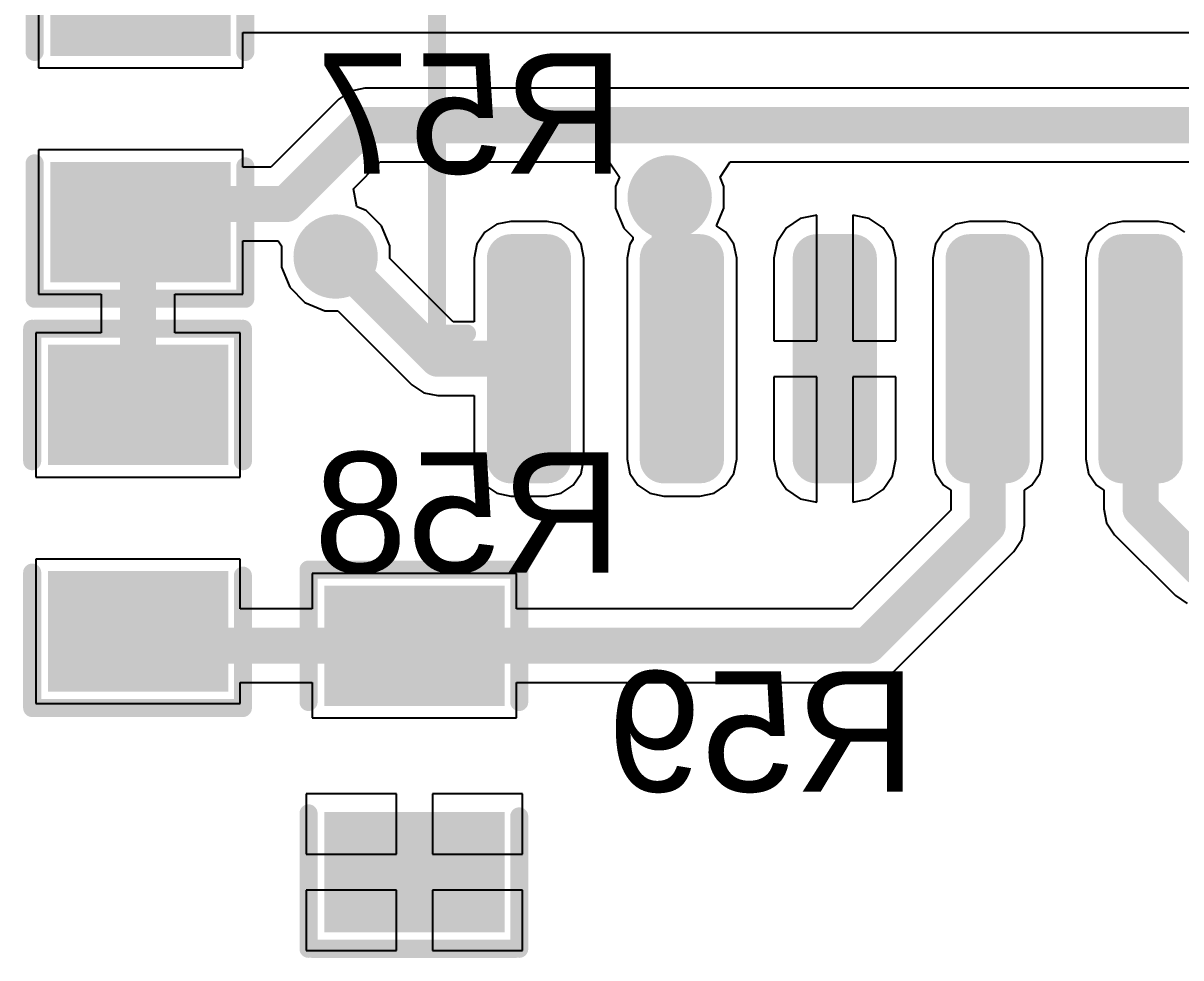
# Model space of a CAD drawing. Header units: millimetres. Extents: x 95 to 305, y 96 to 295.
# Drawn here: x 172.83 to 182.45, y 111.46 to 119.23 of the extents above; entities that cross this region are included whole.
import ezdxf

# ---------------------------------------------------------------- set-up
doc = ezdxf.new("R2010")
doc.units = ezdxf.units.MM
for name, color, linetype in [('BottomLayer', 5, 'Continuous'), ('BottomOverlay', 54, 'Continuous'), ('BottomPaste', 16, 'Continuous'), ('BottomSolder', 6, 'Continuous'), ('ViaHoleLayer', 16, 'Continuous')]:
    doc.layers.add(name, color=color, linetype=linetype)
doc.styles.add('Arial', font='', dxfattribs={"height": 0.2})
doc.styles.get('Arial').set_extended_font_data('Arial')

# ---------------------------------------------------------------- blocks, each defined once
blk = doc.blocks.new('SOIC_14_B_59')
at = {"layer": 'BottomLayer'}
h = blk.add_hatch(color=5, dxfattribs=at)
edge = h.paths.add_edge_path()
edge.add_arc((1.674, 1.426), 0.15, 90, 180)
edge.add_line((1.524, 1.426), (1.524, 1.126))
edge.add_arc((1.674, 1.126), 0.15, 180, 270)
edge.add_line((1.674, 0.976), (3.344, 0.976))
edge.add_arc((3.344, 1.126), 0.15, 270, 360)
edge.add_line((3.494, 1.126), (3.494, 1.426))
edge.add_arc((3.344, 1.426), 0.15, 0, 90)
edge.add_line((3.344, 1.576), (1.674, 1.576))
h = blk.add_hatch(color=5, dxfattribs=at)
edge = h.paths.add_edge_path()
edge.add_arc((1.674, 0.156), 0.15, 90, 180)
edge.add_line((1.524, 0.156), (1.524, -0.144))
edge.add_arc((1.674, -0.144), 0.15, 180, 270)
edge.add_line((1.674, -0.294), (3.344, -0.294))
edge.add_arc((3.344, -0.144), 0.15, 270, 360)
edge.add_line((3.494, -0.144), (3.494, 0.156))
edge.add_arc((3.344, 0.156), 0.15, 0, 90)
edge.add_line((3.344, 0.306), (1.674, 0.306))
h = blk.add_hatch(color=5, dxfattribs=at)
edge = h.paths.add_edge_path()
edge.add_arc((1.674, -1.114), 0.15, 90, 180)
edge.add_line((1.524, -1.114), (1.524, -1.414))
edge.add_arc((1.674, -1.414), 0.15, 180, 270)
edge.add_line((1.674, -1.564), (3.344, -1.564))
edge.add_arc((3.344, -1.414), 0.15, 270, 360)
edge.add_line((3.494, -1.414), (3.494, -1.114))
edge.add_arc((3.344, -1.114), 0.15, 0, 90)
edge.add_line((3.344, -0.964), (1.674, -0.964))
h = blk.add_hatch(color=5, dxfattribs=at)
edge = h.paths.add_edge_path()
edge.add_arc((1.674, -2.384), 0.15, 90, 180)
edge.add_line((1.524, -2.384), (1.524, -2.684))
edge.add_arc((1.674, -2.684), 0.15, 180, 270)
edge.add_line((1.674, -2.834), (3.344, -2.834))
edge.add_arc((3.344, -2.684), 0.15, 270, 360)
edge.add_line((3.494, -2.684), (3.494, -2.384))
edge.add_arc((3.344, -2.384), 0.15, 0, 90)
edge.add_line((3.344, -2.234), (1.674, -2.234))
h = blk.add_hatch(color=5, dxfattribs=at)
edge = h.paths.add_edge_path()
edge.add_arc((1.674, -3.654), 0.15, 90, 180)
edge.add_line((1.524, -3.654), (1.524, -3.954))
edge.add_arc((1.674, -3.954), 0.15, 180, 270)
edge.add_line((1.674, -4.104), (3.344, -4.104))
edge.add_arc((3.344, -3.954), 0.15, 270, 360)
edge.add_line((3.494, -3.954), (3.494, -3.654))
edge.add_arc((3.344, -3.654), 0.15, 0, 90)
edge.add_line((3.344, -3.504), (1.674, -3.504))
at = {"layer": 'BottomPaste'}
h = blk.add_hatch(color=16, dxfattribs=at)
edge = h.paths.add_edge_path()
edge.add_arc((1.674, 1.426), 0.15, 90, 180)
edge.add_line((1.524, 1.426), (1.524, 1.126))
edge.add_arc((1.674, 1.126), 0.15, 180, 270)
edge.add_line((1.674, 0.976), (3.344, 0.976))
edge.add_arc((3.344, 1.126), 0.15, 270, 360)
edge.add_line((3.494, 1.126), (3.494, 1.426))
edge.add_arc((3.344, 1.426), 0.15, 0, 90)
edge.add_line((3.344, 1.576), (1.674, 1.576))
h = blk.add_hatch(color=16, dxfattribs=at)
edge = h.paths.add_edge_path()
edge.add_arc((1.674, 0.156), 0.15, 90, 180)
edge.add_line((1.524, 0.156), (1.524, -0.144))
edge.add_arc((1.674, -0.144), 0.15, 180, 270)
edge.add_line((1.674, -0.294), (3.344, -0.294))
edge.add_arc((3.344, -0.144), 0.15, 270, 360)
edge.add_line((3.494, -0.144), (3.494, 0.156))
edge.add_arc((3.344, 0.156), 0.15, 0, 90)
edge.add_line((3.344, 0.306), (1.674, 0.306))
h = blk.add_hatch(color=16, dxfattribs=at)
edge = h.paths.add_edge_path()
edge.add_arc((1.674, -1.114), 0.15, 90, 180)
edge.add_line((1.524, -1.114), (1.524, -1.414))
edge.add_arc((1.674, -1.414), 0.15, 180, 270)
edge.add_line((1.674, -1.564), (3.344, -1.564))
edge.add_arc((3.344, -1.414), 0.15, 270, 360)
edge.add_line((3.494, -1.414), (3.494, -1.114))
edge.add_arc((3.344, -1.114), 0.15, 0, 90)
edge.add_line((3.344, -0.964), (1.674, -0.964))
h = blk.add_hatch(color=16, dxfattribs=at)
edge = h.paths.add_edge_path()
edge.add_arc((1.674, -2.384), 0.15, 90, 180)
edge.add_line((1.524, -2.384), (1.524, -2.684))
edge.add_arc((1.674, -2.684), 0.15, 180, 270)
edge.add_line((1.674, -2.834), (3.344, -2.834))
edge.add_arc((3.344, -2.684), 0.15, 270, 360)
edge.add_line((3.494, -2.684), (3.494, -2.384))
edge.add_arc((3.344, -2.384), 0.15, 0, 90)
edge.add_line((3.344, -2.234), (1.674, -2.234))
h = blk.add_hatch(color=16, dxfattribs=at)
edge = h.paths.add_edge_path()
edge.add_arc((1.674, -3.654), 0.15, 90, 180)
edge.add_line((1.524, -3.654), (1.524, -3.954))
edge.add_arc((1.674, -3.954), 0.15, 180, 270)
edge.add_line((1.674, -4.104), (3.344, -4.104))
edge.add_arc((3.344, -3.954), 0.15, 270, 360)
edge.add_line((3.494, -3.954), (3.494, -3.654))
edge.add_arc((3.344, -3.654), 0.15, 0, 90)
edge.add_line((3.344, -3.504), (1.674, -3.504))
at = {"layer": 'BottomSolder'}
h = blk.add_hatch(color=6, dxfattribs=at)
edge = h.paths.add_edge_path()
edge.add_arc((1.674, 1.426), 0.2, 90, 180)
edge.add_line((1.474, 1.426), (1.474, 1.126))
edge.add_arc((1.674, 1.126), 0.2, 180, 270)
edge.add_line((1.674, 0.926), (3.344, 0.926))
edge.add_arc((3.344, 1.126), 0.2, 270, 360)
edge.add_line((3.544, 1.126), (3.544, 1.426))
edge.add_arc((3.344, 1.426), 0.2, 0, 90)
edge.add_line((3.344, 1.626), (1.674, 1.626))
h = blk.add_hatch(color=6, dxfattribs=at)
edge = h.paths.add_edge_path()
edge.add_arc((1.674, 0.156), 0.2, 90, 180)
edge.add_line((1.474, 0.156), (1.474, -0.144))
edge.add_arc((1.674, -0.144), 0.2, 180, 270)
edge.add_line((1.674, -0.344), (3.344, -0.344))
edge.add_arc((3.344, -0.144), 0.2, 270, 360)
edge.add_line((3.544, -0.144), (3.544, 0.156))
edge.add_arc((3.344, 0.156), 0.2, 0, 90)
edge.add_line((3.344, 0.356), (1.674, 0.356))
h = blk.add_hatch(color=6, dxfattribs=at)
edge = h.paths.add_edge_path()
edge.add_arc((1.674, -1.114), 0.2, 90, 180)
edge.add_line((1.474, -1.114), (1.474, -1.414))
edge.add_arc((1.674, -1.414), 0.2, 180, 270)
edge.add_line((1.674, -1.614), (3.344, -1.614))
edge.add_arc((3.344, -1.414), 0.2, 270, 360)
edge.add_line((3.544, -1.414), (3.544, -1.114))
edge.add_arc((3.344, -1.114), 0.2, 0, 90)
edge.add_line((3.344, -0.914), (1.674, -0.914))
h = blk.add_hatch(color=6, dxfattribs=at)
edge = h.paths.add_edge_path()
edge.add_arc((1.674, -2.384), 0.2, 90, 180)
edge.add_line((1.474, -2.384), (1.474, -2.684))
edge.add_arc((1.674, -2.684), 0.2, 180, 270)
edge.add_line((1.674, -2.884), (3.344, -2.884))
edge.add_arc((3.344, -2.684), 0.2, 270, 360)
edge.add_line((3.544, -2.684), (3.544, -2.384))
edge.add_arc((3.344, -2.384), 0.2, 0, 90)
edge.add_line((3.344, -2.184), (1.674, -2.184))
h = blk.add_hatch(color=6, dxfattribs=at)
edge = h.paths.add_edge_path()
edge.add_arc((1.674, -3.654), 0.2, 90, 180)
edge.add_line((1.474, -3.654), (1.474, -3.954))
edge.add_arc((1.674, -3.954), 0.2, 180, 270)
edge.add_line((1.674, -4.154), (3.344, -4.154))
edge.add_arc((3.344, -3.954), 0.2, 270, 360)
edge.add_line((3.544, -3.954), (3.544, -3.654))
edge.add_arc((3.344, -3.654), 0.2, 0, 90)
edge.add_line((3.344, -3.454), (1.674, -3.454))
at = {"layer": 'BottomOverlay', "const_width": 0.15}
for points in [[(2.3, -4.569), (2.3, -4.319)], [(2.3, -4.569), (-2.2, -4.569)]]:
    blk.add_lwpolyline(points, dxfattribs=at)
at = {"layer": 'BottomOverlay', "const_width": 0.075}
for points in [[(2.2625, -4.319, 1), (2.3375, -4.319, 1)], [(2.2625, -4.569, 1), (2.3375, -4.569, 1)], [(2.2625, -4.569, 1), (2.3375, -4.569, 1)]]:
    blk.add_lwpolyline(points, format="xyb", close=True, dxfattribs=at)
blk = doc.blocks.new('RES0805_B_89')
at = {"layer": 'BottomLayer'}
for points in [[(-1.3878, 0.7187), (-0.4878, 0.7187), (-0.4878, -0.6783), (-1.3878, -0.6783)], [(0.4922, 0.7187), (1.3922, 0.7187), (1.3922, -0.6783), (0.4922, -0.6783)]]:
    blk.add_hatch(color=5, dxfattribs=at).paths.add_polyline_path(points)
at = {"layer": 'BottomPaste'}
for points in [[(-1.3878, 0.7187), (-0.4878, 0.7187), (-0.4878, -0.6783), (-1.3878, -0.6783)], [(0.4922, 0.7187), (1.3922, 0.7187), (1.3922, -0.6783), (0.4922, -0.6783)]]:
    blk.add_hatch(color=16, dxfattribs=at).paths.add_polyline_path(points)
at = {"layer": 'BottomSolder'}
for points in [[(-1.4378, 0.7687), (-0.4378, 0.7687), (-0.4378, -0.7283), (-1.4378, -0.7283)], [(0.4422, 0.7687), (1.4422, 0.7687), (1.4422, -0.7283), (0.4422, -0.7283)]]:
    blk.add_hatch(color=6, dxfattribs=at).paths.add_polyline_path(points)
at = {"layer": 'BottomOverlay', "const_width": 0.15}
for points in [[(-1.575, 0.9), (-0.45, 0.9)], [(0.475, 0.9), (1.575, 0.9)], [(-1.575, 0.875), (-1.575, -0.825)], [(1.575, 0.875), (1.575, -0.825)], [(-1.575, -0.85), (-0.475, -0.85)], [(0.475, -0.85), (1.575, -0.85)]]:
    blk.add_lwpolyline(points, dxfattribs=at)
at = {"layer": 'BottomOverlay', "const_width": 0.075}
for points in [[(-1.6125, 0.9, 1), (-1.5375, 0.9, 1)], [(-0.4875, 0.9, 1), (-0.4125, 0.9, 1)], [(0.4375, 0.9, 1), (0.5125, 0.9, 1)], [(1.5375, 0.9, 1), (1.6125, 0.9, 1)], [(-1.6125, 0.875, 1), (-1.5375, 0.875, 1)], [(1.5375, 0.875, 1), (1.6125, 0.875, 1)], [(-1.6125, -0.825, 1), (-1.5375, -0.825, 1)], [(1.5375, -0.825, 1), (1.6125, -0.825, 1)], [(-1.6125, -0.85, 1), (-1.5375, -0.85, 1)], [(-0.5125, -0.85, 1), (-0.4375, -0.85, 1)], [(0.4375, -0.85, 1), (0.5125, -0.85, 1)], [(1.5375, -0.85, 1), (1.6125, -0.85, 1)]]:
    blk.add_lwpolyline(points, format="xyb", close=True, dxfattribs=at)
blk = doc.blocks.new('RES0805_B_90')
at = {"layer": 'BottomLayer'}
for points in [[(-1.3878, 0.7187), (-0.4878, 0.7187), (-0.4878, -0.6783), (-1.3878, -0.6783)], [(0.4922, 0.7187), (1.3922, 0.7187), (1.3922, -0.6783), (0.4922, -0.6783)]]:
    blk.add_hatch(color=5, dxfattribs=at).paths.add_polyline_path(points)
at = {"layer": 'BottomPaste'}
for points in [[(-1.3878, 0.7187), (-0.4878, 0.7187), (-0.4878, -0.6783), (-1.3878, -0.6783)], [(0.4922, 0.7187), (1.3922, 0.7187), (1.3922, -0.6783), (0.4922, -0.6783)]]:
    blk.add_hatch(color=16, dxfattribs=at).paths.add_polyline_path(points)
at = {"layer": 'BottomSolder'}
for points in [[(-1.4378, 0.7687), (-0.4378, 0.7687), (-0.4378, -0.7283), (-1.4378, -0.7283)], [(0.4422, 0.7687), (1.4422, 0.7687), (1.4422, -0.7283), (0.4422, -0.7283)]]:
    blk.add_hatch(color=6, dxfattribs=at).paths.add_polyline_path(points)
at = {"layer": 'BottomOverlay', "const_width": 0.15}
for points in [[(-1.575, 0.9), (-0.45, 0.9)], [(0.475, 0.9), (1.575, 0.9)], [(-1.575, 0.875), (-1.575, -0.825)], [(1.575, 0.875), (1.575, -0.825)], [(-1.575, -0.85), (-0.475, -0.85)], [(0.475, -0.85), (1.575, -0.85)]]:
    blk.add_lwpolyline(points, dxfattribs=at)
at = {"layer": 'BottomOverlay', "const_width": 0.075}
for points in [[(-1.6125, 0.9, 1), (-1.5375, 0.9, 1)], [(-0.4875, 0.9, 1), (-0.4125, 0.9, 1)], [(0.4375, 0.9, 1), (0.5125, 0.9, 1)], [(1.5375, 0.9, 1), (1.6125, 0.9, 1)], [(-1.6125, 0.875, 1), (-1.5375, 0.875, 1)], [(1.5375, 0.875, 1), (1.6125, 0.875, 1)], [(-1.6125, -0.825, 1), (-1.5375, -0.825, 1)], [(1.5375, -0.825, 1), (1.6125, -0.825, 1)], [(-1.6125, -0.85, 1), (-1.5375, -0.85, 1)], [(-0.5125, -0.85, 1), (-0.4375, -0.85, 1)], [(0.4375, -0.85, 1), (0.5125, -0.85, 1)], [(1.5375, -0.85, 1), (1.6125, -0.85, 1)]]:
    blk.add_lwpolyline(points, format="xyb", close=True, dxfattribs=at)
blk = doc.blocks.new('RES0805_B_91')
at = {"layer": 'BottomLayer'}
for points in [[(-1.3878, 0.7187), (-0.4878, 0.7187), (-0.4878, -0.6783), (-1.3878, -0.6783)], [(0.4922, 0.7187), (1.3922, 0.7187), (1.3922, -0.6783), (0.4922, -0.6783)]]:
    blk.add_hatch(color=5, dxfattribs=at).paths.add_polyline_path(points)
at = {"layer": 'BottomPaste'}
for points in [[(-1.3878, 0.7187), (-0.4878, 0.7187), (-0.4878, -0.6783), (-1.3878, -0.6783)], [(0.4922, 0.7187), (1.3922, 0.7187), (1.3922, -0.6783), (0.4922, -0.6783)]]:
    blk.add_hatch(color=16, dxfattribs=at).paths.add_polyline_path(points)
at = {"layer": 'BottomSolder'}
for points in [[(-1.4378, 0.7687), (-0.4378, 0.7687), (-0.4378, -0.7283), (-1.4378, -0.7283)], [(0.4422, 0.7687), (1.4422, 0.7687), (1.4422, -0.7283), (0.4422, -0.7283)]]:
    blk.add_hatch(color=6, dxfattribs=at).paths.add_polyline_path(points)
at = {"layer": 'BottomOverlay', "const_width": 0.15}
for points in [[(-1.575, 0.9), (-0.45, 0.9)], [(0.475, 0.9), (1.575, 0.9)], [(-1.575, 0.875), (-1.575, -0.825)], [(1.575, 0.875), (1.575, -0.825)], [(-1.575, -0.85), (-0.475, -0.85)], [(0.475, -0.85), (1.575, -0.85)]]:
    blk.add_lwpolyline(points, dxfattribs=at)
at = {"layer": 'BottomOverlay', "const_width": 0.075}
for points in [[(-1.6125, 0.9, 1), (-1.5375, 0.9, 1)], [(-0.4875, 0.9, 1), (-0.4125, 0.9, 1)], [(0.4375, 0.9, 1), (0.5125, 0.9, 1)], [(1.5375, 0.9, 1), (1.6125, 0.9, 1)], [(-1.6125, 0.875, 1), (-1.5375, 0.875, 1)], [(1.5375, 0.875, 1), (1.6125, 0.875, 1)], [(-1.6125, -0.825, 1), (-1.5375, -0.825, 1)], [(1.5375, -0.825, 1), (1.6125, -0.825, 1)], [(-1.6125, -0.85, 1), (-1.5375, -0.85, 1)], [(-0.5125, -0.85, 1), (-0.4375, -0.85, 1)], [(0.4375, -0.85, 1), (0.5125, -0.85, 1)], [(1.5375, -0.85, 1), (1.6125, -0.85, 1)]]:
    blk.add_lwpolyline(points, format="xyb", close=True, dxfattribs=at)

msp = doc.modelspace()

# ---------------------------------------------------------------- hatches: boundary and pattern name
at = {"layer": 'BottomLayer'}
h = msp.add_hatch(color=5, dxfattribs=at)
edge = h.paths.add_edge_path()
edge.add_arc((178.2, 117.7792), 0.3, 0, 360)
h = msp.add_hatch(color=5, dxfattribs=at)
edge = h.paths.add_edge_path()
edge.add_arc((175.425, 117.288), 0.3, 0, 360)
at = {"layer": 'BottomSolder'}
h = msp.add_hatch(color=6, dxfattribs=at)
edge = h.paths.add_edge_path()
edge.add_arc((178.2, 117.7792), 0.35, 0, 360)
h = msp.add_hatch(color=6, dxfattribs=at)
edge = h.paths.add_edge_path()
edge.add_arc((175.425, 117.288), 0.35, 0, 360)
at = {"layer": 'ViaHoleLayer'}
h = msp.add_hatch(color=16, dxfattribs=at)
edge = h.paths.add_edge_path()
edge.add_arc((178.2, 117.7792), 0.15, 0, 360)
h = msp.add_hatch(color=16, dxfattribs=at)
edge = h.paths.add_edge_path()
edge.add_arc((175.425, 117.288), 0.15, 0, 360)

# ---------------------------------------------------------------- linework, layer by layer
at = {"layer": 'BottomLayer'}
for p, q in [((172.9561, 120.0542), (172.9561, 118.8542)), ((174.6531, 118.8542), (174.6531, 119.1484)), ((174.6531, 119.1484), (183.3412, 119.1484)), ((172.9561, 118.8542), (174.6531, 118.8542)), ((175.5506, 118.6618), (175.4514, 118.5955)), ((175.6677, 118.6851), (175.5506, 118.6618)), ((182.7088, 118.6851), (175.6677, 118.6851)), ((175.4514, 118.5955), (174.8858, 118.0299)), ((174.6531, 118.1742), (172.9561, 118.1742)), ((172.9561, 118.1742), (172.9561, 116.9742)), ((174.6531, 118.0299), (174.6531, 118.1742)), ((174.8858, 118.0299), (174.6531, 118.0299)), ((175.5725, 117.8515), (175.7944, 118.0734)), ((175.7944, 118.0734), (177.6973, 118.0734)), ((177.6973, 118.0734), (177.7821, 117.9464)), ((178.6178, 117.9464), (178.7027, 118.0734)), ((178.7027, 118.0734), (182.5821, 118.0734)), ((177.7821, 117.9464), (177.75, 117.8688)), ((178.65, 117.8688), (178.6178, 117.9464)), ((175.6023, 117.7017), (175.5725, 117.8515)), ((177.75, 117.8688), (177.75, 117.6897)), ((178.65, 117.6897), (178.65, 117.8688)), ((175.6799, 117.6695), (175.6023, 117.7017)), ((175.8065, 117.5429), (175.6799, 117.6695)), ((177.75, 117.6897), (177.8185, 117.5243)), ((178.5891, 117.5427), (178.65, 117.6897)), ((179.2846, 117.6037), (179.1689, 117.5264)), ((179.4212, 117.6309), (179.2846, 117.6037)), ((179.4212, 116.589), (179.4212, 117.6309)), ((179.8578, 117.6037), (179.7212, 117.6309)), ((179.7212, 117.6309), (179.7212, 117.6309)), ((179.7212, 117.6309), (179.7212, 116.589)), ((179.9735, 117.5264), (179.8578, 117.6037)), ((175.875, 117.3775), (175.8065, 117.5429)), ((176.7641, 117.5566), (176.6649, 117.4903)), ((176.8812, 117.5799), (176.7641, 117.5566)), ((177.1812, 117.5799), (176.8812, 117.5799)), ((177.2983, 117.5566), (177.1812, 117.5799)), ((177.3975, 117.4903), (177.2983, 117.5566)), ((177.8185, 117.5243), (177.8941, 117.4487)), ((178.6675, 117.4903), (178.5891, 117.5427)), ((179.1689, 117.5264), (179.0915, 117.4106)), ((180.0509, 117.4106), (179.9735, 117.5264)), ((180.5741, 117.5566), (180.4749, 117.4903)), ((180.6912, 117.5799), (180.5741, 117.5566)), ((180.9912, 117.5799), (180.6912, 117.5799)), ((181.1083, 117.5566), (180.9912, 117.5799)), ((181.2075, 117.4903), (181.1083, 117.5566)), ((181.8441, 117.5566), (181.7449, 117.4903)), ((181.9612, 117.5799), (181.8441, 117.5566)), ((182.2612, 117.5799), (181.9612, 117.5799)), ((182.3783, 117.5566), (182.2612, 117.5799)), ((182.4775, 117.4903), (182.3783, 117.5566)), ((174.6531, 116.9742), (174.6531, 117.4182)), ((174.6531, 117.4182), (174.9479, 117.4182)), ((174.9479, 117.4182), (174.975, 117.3775)), ((176.6649, 117.4903), (176.5986, 117.3911)), ((177.4638, 117.3911), (177.3975, 117.4903)), ((177.8941, 117.4293), (177.8686, 117.3911)), ((177.8941, 117.4487), (177.8941, 117.4293)), ((178.7338, 117.3911), (178.6675, 117.4903)), ((180.4749, 117.4903), (180.4086, 117.3911)), ((181.2738, 117.3911), (181.2075, 117.4903)), ((181.7449, 117.4903), (181.6786, 117.3911)), ((174.975, 117.3775), (174.975, 117.1985)), ((175.875, 117.2706), (175.875, 117.3775)), ((176.5986, 117.3911), (176.5753, 117.274)), ((177.4871, 117.274), (177.4638, 117.3911)), ((177.8686, 117.3911), (177.8453, 117.274)), ((178.7571, 117.274), (178.7338, 117.3911)), ((179.0915, 117.4106), (179.0643, 117.274)), ((180.0781, 117.274), (180.0509, 117.4106)), ((180.4086, 117.3911), (180.3853, 117.274)), ((181.2971, 117.274), (181.2738, 117.3911)), ((181.6786, 117.3911), (181.6553, 117.274)), ((176.4007, 116.7449), (175.875, 117.2706)), ((176.5753, 117.274), (176.5753, 116.7449)), ((177.4871, 115.604), (177.4871, 117.274)), ((177.8453, 117.274), (177.8453, 115.604)), ((178.7571, 115.604), (178.7571, 117.274)), ((179.0643, 117.274), (179.0643, 116.589)), ((180.0781, 116.589), (180.0781, 117.274)), ((180.3853, 117.274), (180.3853, 115.604)), ((181.2971, 115.604), (181.2971, 117.274)), ((181.6553, 117.274), (181.6553, 115.604)), ((174.975, 117.1985), (175.0435, 117.0331)), ((175.0435, 117.0331), (175.1701, 116.9065)), ((172.9561, 116.9742), (173.4785, 116.9742)), ((173.4785, 116.9742), (173.4785, 116.6552)), ((174.0903, 116.6552), (174.0903, 116.9742)), ((174.0903, 116.9742), (174.6531, 116.9742)), ((175.1701, 116.9065), (175.3355, 116.838)), ((175.3355, 116.838), (175.4424, 116.838)), ((175.4424, 116.838), (176.0577, 116.2227)), ((176.5753, 116.7449), (176.4007, 116.7449)), ((173.4785, 116.6552), (172.9359, 116.6552)), ((172.9359, 116.6552), (172.9359, 115.4552)), ((174.6329, 116.6552), (174.0903, 116.6552)), ((174.6329, 115.4552), (174.6329, 116.6552)), ((179.0643, 116.589), (179.4212, 116.589)), ((179.7212, 116.589), (180.0781, 116.589)), ((179.4212, 116.289), (179.0643, 116.289)), ((179.0643, 116.289), (179.0643, 115.604)), ((179.4212, 115.2472), (179.4212, 116.289)), ((180.0781, 116.289), (179.7212, 116.289)), ((179.7212, 116.289), (179.7212, 115.2472)), ((180.0781, 115.604), (180.0781, 116.289)), ((176.0577, 116.2227), (176.0577, 116.2227)), ((176.0577, 116.2227), (176.1569, 116.1564)), ((176.1569, 116.1564), (176.274, 116.1332)), ((176.274, 116.1332), (176.274, 116.1332)), ((176.274, 116.1332), (176.5753, 116.1332)), ((176.5753, 116.1332), (176.5753, 115.604)), ((176.5753, 115.604), (176.5986, 115.487)), ((177.4638, 115.487), (177.4871, 115.604)), ((177.8453, 115.604), (177.8686, 115.487)), ((178.7338, 115.487), (178.7571, 115.604)), ((179.0643, 115.604), (179.0915, 115.4675)), ((180.0509, 115.4675), (180.0781, 115.604)), ((180.3853, 115.604), (180.4086, 115.487)), ((181.2738, 115.487), (181.2971, 115.604)), ((181.6553, 115.604), (181.6786, 115.487)), ((172.9359, 115.4552), (174.6329, 115.4552)), ((176.5986, 115.487), (176.6649, 115.3877)), ((177.3975, 115.3877), (177.4638, 115.487)), ((177.8686, 115.487), (177.9349, 115.3877)), ((178.6675, 115.3877), (178.7338, 115.487)), ((179.0915, 115.4675), (179.1689, 115.3517)), ((179.9735, 115.3517), (180.0509, 115.4675)), ((180.4086, 115.487), (180.4749, 115.3877)), ((181.2075, 115.3877), (181.2738, 115.487)), ((181.6786, 115.487), (181.7449, 115.3877)), ((176.6649, 115.3877), (176.7641, 115.3214)), ((176.7641, 115.3214), (176.8812, 115.2982)), ((176.8812, 115.2982), (177.1812, 115.2982)), ((177.1812, 115.2982), (177.2983, 115.3214)), ((177.2983, 115.3214), (177.3975, 115.3877)), ((177.9349, 115.3877), (178.0341, 115.3214)), ((178.0341, 115.3214), (178.1512, 115.2982)), ((178.1512, 115.2982), (178.4512, 115.2982)), ((178.4512, 115.2982), (178.5683, 115.3214)), ((178.5683, 115.3214), (178.6675, 115.3877)), ((179.1689, 115.3517), (179.2846, 115.2743)), ((179.8578, 115.2743), (179.9735, 115.3517)), ((180.4749, 115.3877), (180.5353, 115.3474)), ((180.5353, 115.3474), (180.5353, 115.1809)), ((181.1471, 115.3474), (181.2075, 115.3877)), ((181.1471, 115.0542), (181.1471, 115.3474)), ((181.7449, 115.3877), (181.8053, 115.3474)), ((181.8053, 115.3474), (181.8053, 115.193)), ((179.2846, 115.2743), (179.4212, 115.2472)), ((179.7212, 115.2472), (179.8578, 115.2743)), ((179.7212, 115.2472), (179.7212, 115.2472)), ((180.5353, 115.1809), (179.7155, 114.3611)), ((181.8053, 115.193), (181.8053, 115.193)), ((181.8053, 115.193), (181.8286, 115.076)), ((181.1238, 114.9372), (181.1471, 115.0542)), ((181.8286, 115.076), (181.8949, 114.9767)), ((181.0575, 114.8379), (181.1238, 114.9372)), ((181.8949, 114.9767), (182.3999, 114.4717)), ((180.0585, 113.8389), (181.0575, 114.8379)), ((174.6329, 114.7752), (172.9359, 114.7752)), ((172.9359, 114.7752), (172.9359, 113.5752)), ((174.6329, 114.3611), (174.6329, 114.7752)), ((176.9283, 114.6552), (175.2313, 114.6552)), ((175.2313, 114.6552), (175.2313, 114.3611)), ((176.9283, 114.3611), (176.9283, 114.6552)), ((182.3999, 114.4717), (182.4991, 114.4054)), ((175.2313, 114.3611), (174.6329, 114.3611)), ((179.7155, 114.3611), (176.9283, 114.3611)), ((179.8422, 113.7494), (179.9593, 113.7726)), ((179.9593, 113.7726), (180.0585, 113.8389)), ((174.6329, 113.5752), (174.6329, 113.7494)), ((174.6329, 113.7494), (175.2313, 113.7494)), ((175.2313, 113.7494), (175.2313, 113.4552)), ((176.9283, 113.4552), (176.9283, 113.7494)), ((176.9283, 113.7494), (179.8422, 113.7494)), ((179.8422, 113.7494), (179.8422, 113.7494)), ((172.9359, 113.5752), (174.6329, 113.5752)), ((175.2313, 113.4552), (176.9283, 113.4552)), ((175.9298, 112.8252), (175.1813, 112.8252)), ((175.1813, 112.8252), (175.1813, 112.3252)), ((175.9298, 112.3252), (175.9298, 112.8252)), ((176.9783, 112.8252), (176.2298, 112.8252)), ((176.2298, 112.8252), (176.2298, 112.3252)), ((176.9783, 112.3252), (176.9783, 112.8252)), ((175.1813, 112.3252), (175.9298, 112.3252)), ((176.2298, 112.3252), (176.9783, 112.3252)), ((175.9298, 112.0252), (175.1813, 112.0252)), ((175.1813, 112.0252), (175.1813, 111.5252)), ((175.9298, 111.5252), (175.9298, 112.0252)), ((176.9783, 112.0252), (176.2298, 112.0252)), ((176.2298, 112.0252), (176.2298, 111.5252)), ((176.9783, 111.5252), (176.9783, 112.0252)), ((175.1813, 111.5252), (175.9298, 111.5252)), ((176.2298, 111.5252), (176.9783, 111.5252))]:
    msp.add_line(p, q, dxfattribs=at)
at = {"layer": 'BottomLayer', "const_width": 0.3}
for points in [[(175.0125, 117.724), (175.6677, 118.3792)], [(175.6677, 118.3792), (182.7088, 118.3792)], [(178.2, 116.5402), (178.2, 117.7792)], [(173.8046, 117.724), (175.0125, 117.724)], [(173.8046, 117.5742), (173.8046, 117.724)], [(173.7844, 117.554), (173.8046, 117.5742)], [(173.7844, 116.0552), (173.7844, 117.554)], [(175.425, 117.288), (176.274, 116.439)], [(178.2, 116.5402), (178.3012, 116.439)], [(176.274, 116.439), (177.0312, 116.439)], [(180.8412, 115.0542), (180.8412, 116.439)], [(182.1112, 115.193), (182.1112, 116.439)], [(182.1112, 115.193), (182.6162, 114.688)], [(179.8422, 114.0552), (180.8412, 115.0542)], [(173.7844, 114.1752), (173.9044, 114.0552)], [(173.9044, 114.0552), (176.0798, 114.0552)], [(176.0798, 114.0552), (179.8422, 114.0552)]]:
    msp.add_lwpolyline(points, dxfattribs=at)
at = {"layer": 'BottomLayer', "const_width": 0.15}
for points in [[(175.5927, 118.3792, 1), (175.7427, 118.3792, 1)], [(175.5927, 118.3792, 1), (175.7427, 118.3792, 1)], [(178.125, 117.7792, 1), (178.275, 117.7792, 1)], [(173.7296, 117.724, 1), (173.8796, 117.724, 1)], [(173.7296, 117.724, 1), (173.8796, 117.724, 1)], [(174.9375, 117.724, 1), (175.0875, 117.724, 1)], [(174.9375, 117.724, 1), (175.0875, 117.724, 1)], [(173.7094, 117.554, 1), (173.8594, 117.554, 1)], [(173.7094, 117.554, 1), (173.8594, 117.554, 1)], [(173.7296, 117.5742, 1), (173.8796, 117.5742, 1)], [(173.7296, 117.5742, 1), (173.8796, 117.5742, 1)], [(175.35, 117.288, 1), (175.5, 117.288, 1)], [(178.125, 116.5402, 1), (178.275, 116.5402, 1)], [(178.125, 116.5402, 1), (178.275, 116.5402, 1)], [(176.199, 116.439, 1), (176.349, 116.439, 1)], [(176.199, 116.439, 1), (176.349, 116.439, 1)], [(176.9562, 116.439, 1), (177.1062, 116.439, 1)], [(178.2262, 116.439, 1), (178.3762, 116.439, 1)], [(180.7662, 116.439, 1), (180.9162, 116.439, 1)], [(182.0362, 116.439, 1), (182.1862, 116.439, 1)], [(173.7094, 116.0552, 1), (173.8594, 116.0552, 1)], [(182.0362, 115.193, 1), (182.1862, 115.193, 1)], [(182.0362, 115.193, 1), (182.1862, 115.193, 1)], [(180.7662, 115.0542, 1), (180.9162, 115.0542, 1)], [(180.7662, 115.0542, 1), (180.9162, 115.0542, 1)], [(173.7094, 114.1752, 1), (173.8594, 114.1752, 1)], [(173.8294, 114.0552, 1), (173.9794, 114.0552, 1)], [(173.8294, 114.0552, 1), (173.9794, 114.0552, 1)], [(176.0048, 114.0552, 1), (176.1548, 114.0552, 1)], [(176.0048, 114.0552, 1), (176.1548, 114.0552, 1)], [(179.7672, 114.0552, 1), (179.9172, 114.0552, 1)], [(179.7672, 114.0552, 1), (179.9172, 114.0552, 1)]]:
    msp.add_lwpolyline(points, format="xyb", close=True, dxfattribs=at)

# ---------------------------------------------------------------- block references
for name, p, rotation in [('SOIC_14_B_59', (180.8352, 118.948), 270), ('RES0805_B_91', (173.8248, 118.512), 90), ('RES0805_B_90', (173.8046, 115.113), 90), ('RES0805_B_89', (176.1, 113.113), 90)]:
    msp.add_blockref(name, p, dxfattribs=dict(rotation=rotation))

# ---------------------------------------------------------------- texts
at = {"layer": 'BottomOverlay', "style": 'Arial', "text_generation_flag": 2}
for s, p in [('R57', (177.8248, 117.977)), ('R58', (177.8046, 114.663)), ('R59', (180.2488, 112.844))]:
    msp.add_text(s, height=1, dxfattribs=at).set_placement(p)

doc.saveas('drawing.dxf')
